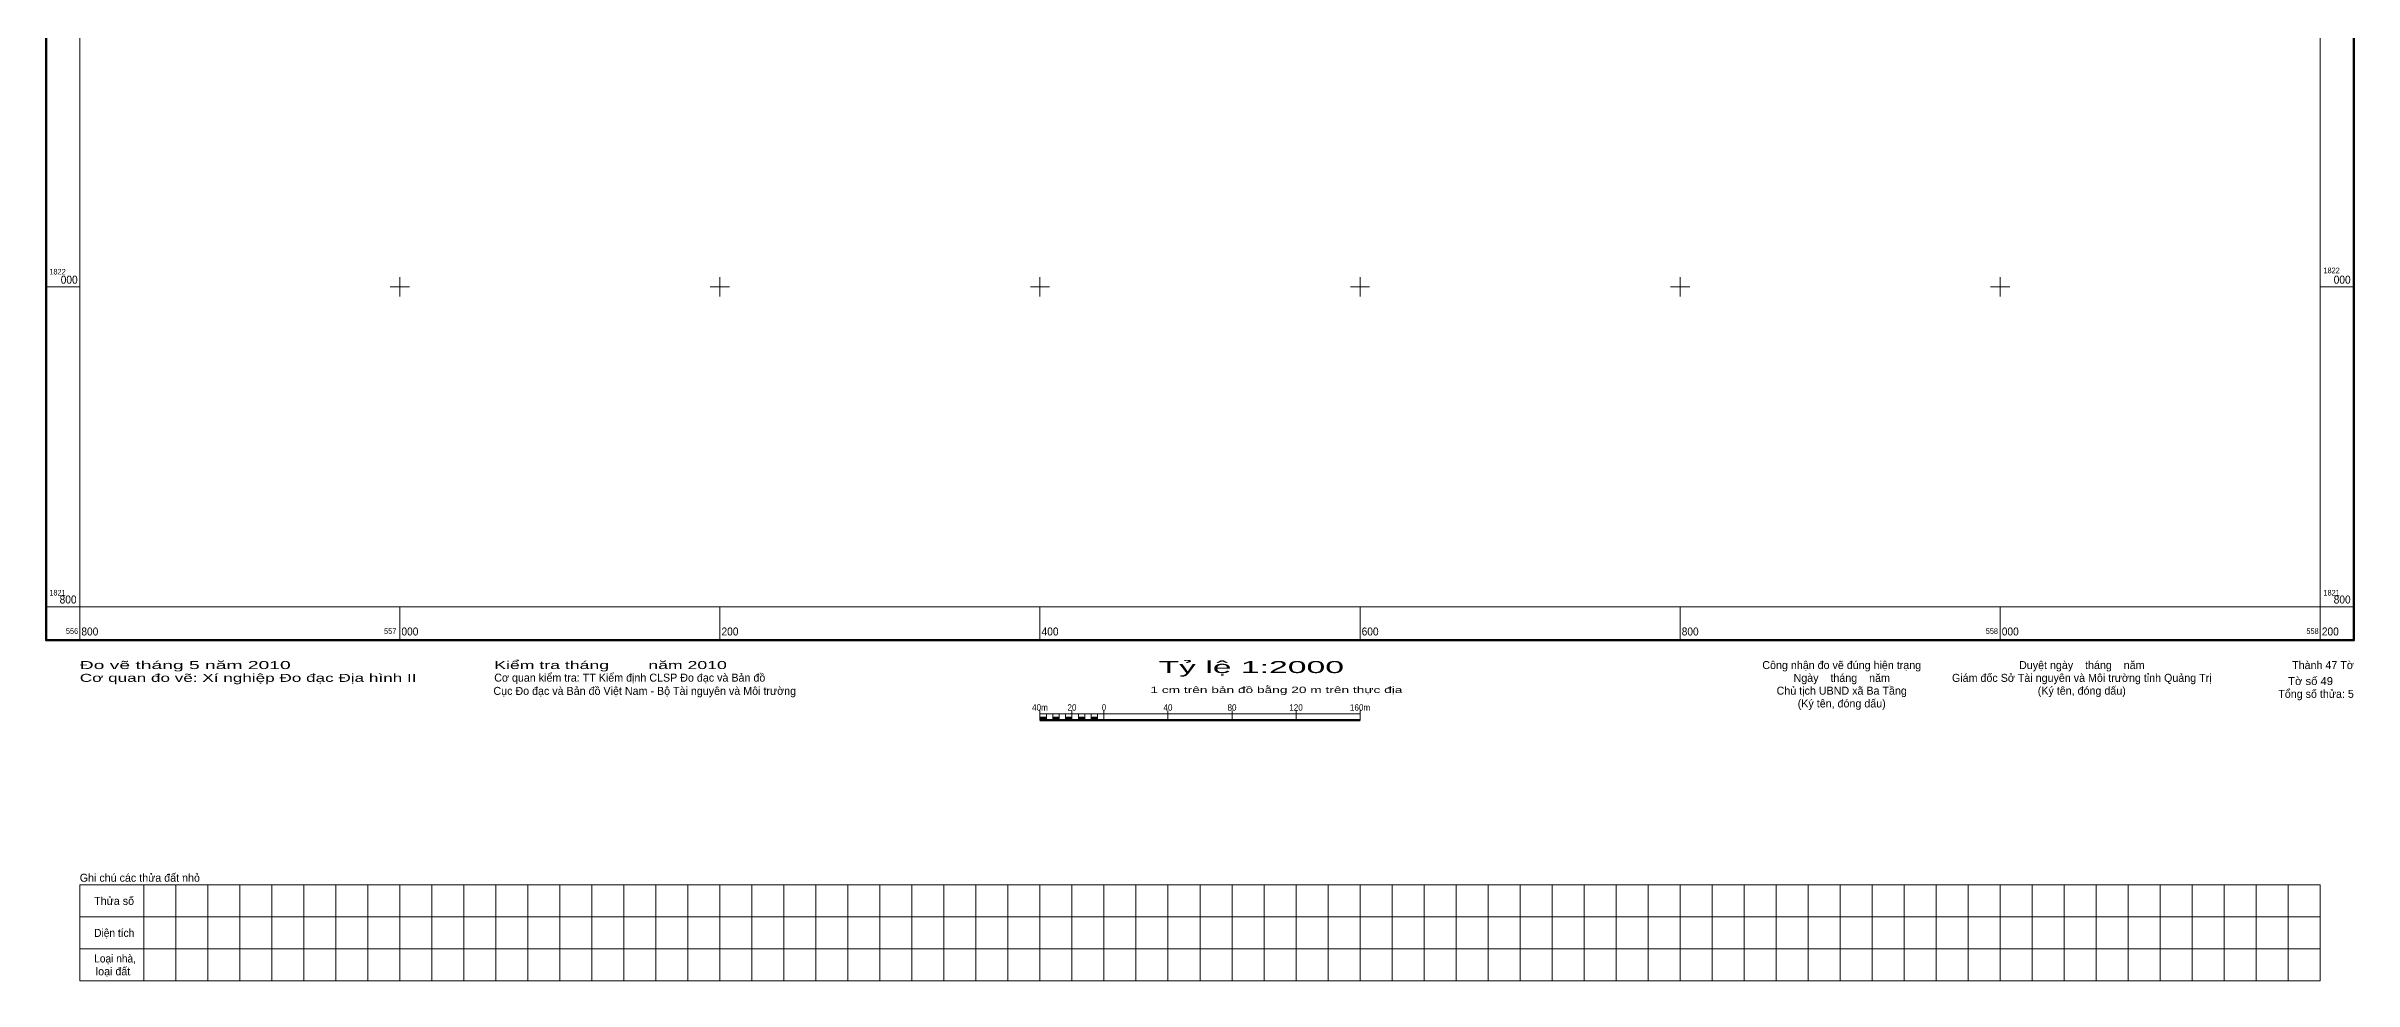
# Model space of a CAD drawing. Header units: metres. Extents: x 556779 to 558238, y 1821566 to 1823292.
# Drawn here: x 556779 to 558221, y 1821566 to 1822151 of the extents above; entities that cross this region are included whole.
import ezdxf
from ezdxf.enums import TextEntityAlignment as Align

# ---------------------------------------------------------------- set-up
doc = ezdxf.new("R2010")
doc.units = ezdxf.units.M
doc.header["$LTSCALE"] = 1.4
doc.layers.add('63', color=7, linetype='Continuous', lineweight=13)

msp = doc.modelspace()

# ---------------------------------------------------------------- hatches: boundary and pattern name
at = {"layer": '63'}
for points in [[(557400, 1821729), (557400, 1821731), (557404, 1821731), (557404, 1821729)], [(557408, 1821729), (557408, 1821731), (557412, 1821731), (557412, 1821729)], [(557416, 1821729), (557416, 1821731), (557420, 1821731), (557420, 1821729)], [(557424, 1821729), (557424, 1821731), (557428, 1821731), (557428, 1821729)], [(557432, 1821729), (557432, 1821731), (557436, 1821731), (557436, 1821729)]]:
    msp.add_hatch(color=256, dxfattribs=at).paths.add_polyline_path(points)

# ---------------------------------------------------------------- linework, layer by layer
for p, q in [((556800, 1822000), (556779, 1822000)), ((556994, 1822000), (557006, 1822000)), ((557000, 1821994), (557000, 1822006)), ((557194, 1822000), (557206, 1822000)), ((557200, 1821994), (557200, 1822006)), ((557394, 1822000), (557406, 1822000)), ((557400, 1821994), (557400, 1822006)), ((557594, 1822000), (557606, 1822000)), ((557600, 1821994), (557600, 1822006)), ((557794, 1822000), (557806, 1822000)), ((557800, 1821994), (557800, 1822006)), ((557994, 1822000), (558006, 1822000)), ((558000, 1821994), (558000, 1822006)), ((558200, 1822000), (558221, 1822000)), ((556800, 1821800), (556779, 1821800)), ((556800, 1821800), (556800, 1821779)), ((557000, 1821800), (557000, 1821779)), ((557200, 1821800), (557200, 1821779)), ((557400, 1821800), (557400, 1821779)), ((557600, 1821800), (557600, 1821779)), ((557800, 1821800), (557800, 1821779)), ((558000, 1821800), (558000, 1821779)), ((558200, 1821800), (558200, 1821779)), ((558200, 1821800), (558221, 1821800)), ((557400, 1821729), (557400, 1821735)), ((557400, 1821733), (557600, 1821733)), ((557404, 1821729), (557404, 1821733)), ((557408, 1821729), (557408, 1821733)), ((557412, 1821729), (557412, 1821733)), ((557416, 1821729), (557416, 1821733)), ((557420, 1821729), (557420, 1821735)), ((557420, 1821729), (557420, 1821733)), ((557424, 1821729), (557424, 1821733)), ((557428, 1821729), (557428, 1821733)), ((557432, 1821729), (557432, 1821733)), ((557436, 1821729), (557436, 1821733)), ((557440, 1821729), (557440, 1821735)), ((557480, 1821729), (557480, 1821735)), ((557520, 1821729), (557520, 1821735)), ((557560, 1821729), (557560, 1821735)), ((557600, 1821729), (557600, 1821735)), ((556840, 1821626), (556840, 1821566)), ((556860, 1821626), (556860, 1821566)), ((556880, 1821626), (556880, 1821566)), ((556900, 1821626), (556900, 1821566)), ((556920, 1821626), (556920, 1821566)), ((556940, 1821626), (556940, 1821566)), ((556960, 1821626), (556960, 1821566)), ((556980, 1821626), (556980, 1821566)), ((557000, 1821626), (557000, 1821566)), ((557020, 1821626), (557020, 1821566)), ((557040, 1821626), (557040, 1821566)), ((557060, 1821626), (557060, 1821566)), ((557080, 1821626), (557080, 1821566)), ((557100, 1821626), (557100, 1821566)), ((557120, 1821626), (557120, 1821566)), ((557140, 1821626), (557140, 1821566)), ((557160, 1821626), (557160, 1821566)), ((557180, 1821626), (557180, 1821566)), ((557200, 1821626), (557200, 1821566)), ((557220, 1821626), (557220, 1821566)), ((557240, 1821626), (557240, 1821566)), ((557260, 1821626), (557260, 1821566)), ((557280, 1821626), (557280, 1821566)), ((557300, 1821626), (557300, 1821566)), ((557320, 1821626), (557320, 1821566)), ((557340, 1821626), (557340, 1821566)), ((557360, 1821626), (557360, 1821566)), ((557380, 1821626), (557380, 1821566)), ((557400, 1821626), (557400, 1821566)), ((557420, 1821626), (557420, 1821566)), ((557440, 1821626), (557440, 1821566)), ((557460, 1821626), (557460, 1821566)), ((557480, 1821626), (557480, 1821566)), ((557500, 1821626), (557500, 1821566)), ((557520, 1821626), (557520, 1821566)), ((557540, 1821626), (557540, 1821566)), ((557560, 1821626), (557560, 1821566)), ((557580, 1821626), (557580, 1821566)), ((557600, 1821626), (557600, 1821566)), ((557620, 1821626), (557620, 1821566)), ((557640, 1821626), (557640, 1821566)), ((557660, 1821626), (557660, 1821566)), ((557680, 1821626), (557680, 1821566)), ((557700, 1821626), (557700, 1821566)), ((557720, 1821626), (557720, 1821566)), ((557740, 1821626), (557740, 1821566)), ((557760, 1821626), (557760, 1821566)), ((557780, 1821626), (557780, 1821566)), ((557800, 1821626), (557800, 1821566)), ((557820, 1821626), (557820, 1821566)), ((557840, 1821626), (557840, 1821566)), ((557860, 1821626), (557860, 1821566)), ((557880, 1821626), (557880, 1821566)), ((557900, 1821626), (557900, 1821566)), ((557920, 1821626), (557920, 1821566)), ((557940, 1821626), (557940, 1821566)), ((557960, 1821626), (557960, 1821566)), ((557980, 1821626), (557980, 1821566)), ((558000, 1821626), (558000, 1821566)), ((558020, 1821626), (558020, 1821566)), ((558040, 1821626), (558040, 1821566)), ((558060, 1821626), (558060, 1821566)), ((558080, 1821626), (558080, 1821566)), ((558100, 1821626), (558100, 1821566)), ((558120, 1821626), (558120, 1821566)), ((558140, 1821626), (558140, 1821566)), ((558160, 1821626), (558160, 1821566)), ((558180, 1821626), (558180, 1821566)), ((556800, 1821606), (558200, 1821606)), ((556800, 1821586), (558200, 1821586))]:
    msp.add_line(p, q, dxfattribs=at)
at = {"layer": '63', "lineweight": 53}
msp.add_line((557400, 1821729), (557600, 1821729), dxfattribs=at)
at = {"layer": '63', "lineweight": 158}
msp.add_lwpolyline([(556779, 1823221), (558221, 1823221), (558221, 1821779), (556779, 1821779)], close=True, dxfattribs=at)
at = {"layer": '63'}
for points in [[(556800, 1823200), (558200, 1823200), (558200, 1821800), (556800, 1821800)], [(557400, 1821729), (557400, 1821731), (557404, 1821731), (557404, 1821729)], [(557408, 1821729), (557408, 1821731), (557412, 1821731), (557412, 1821729)], [(557416, 1821729), (557416, 1821731), (557420, 1821731), (557420, 1821729)], [(557424, 1821729), (557424, 1821731), (557428, 1821731), (557428, 1821729)], [(557432, 1821729), (557432, 1821731), (557436, 1821731), (557436, 1821729)], [(556800, 1821626), (558200, 1821626), (558200, 1821566), (556800, 1821566)]]:
    msp.add_lwpolyline(points, close=True, dxfattribs=at)

# ---------------------------------------------------------------- texts
for s, height, width, p in [('1822', 3.5, 0.95, (556781, 1822007.75)), ('1822', 3.5, 0.95, (558202, 1822008.57)), ('000', 5, 0.95, (556788.1, 1822002)), ('1821', 3.5, 0.9, (556781, 1821807)), ('1821', 3.5, 0.9, (558202, 1821807)), ('800', 5, 0.95, (556801, 1821782)), ('000', 5, 0.95, (557001, 1821782)), ('200', 5, 0.95, (557201, 1821782)), ('400', 5, 0.95, (557401, 1821782)), ('600', 5, 0.95, (557601, 1821782)), ('800', 5, 0.95, (557801, 1821782)), ('000', 5, 0.95, (558001, 1821782)), ('200', 5, 0.95, (558201, 1821782)), ('Đo vẽ tháng 5 năm 2010', 5, 1.8, (556800, 1821761)), ('Kiểm tra tháng        năm 2010', 5, 1.65, (557059, 1821761)), ('Cơ quan đo vẽ: Xí nghiệp Đo đạc Địa hình II', 5, 1.6, (556800, 1821753)), ('Diện tích', 5, 0.95, (556809, 1821593.5)), ('Loại nhà,', 5, 0.95, (556809, 1821577.5))]:
    msp.add_text(s, height=height, dxfattribs=dict(at, width=width)).set_placement(p)
for s, height, width, p in [('000', 5, 0.95, (558219, 1822002)), ('800', 5, 0.95, (556798, 1821802)), ('800', 5, 0.95, (558219, 1821802)), ('556', 3.5, 0.95, (556799, 1821783)), ('557', 3.5, 0.95, (556997.78, 1821783)), ('558', 3.5, 0.95, (557998.65, 1821783)), ('558', 3.5, 0.95, (558199, 1821783)), ('Tờ số 49', 5, 1.05, (558207.99, 1821751))]:
    msp.add_text(s, height=height, dxfattribs=dict(at, width=width)).set_placement(p, align=Align.RIGHT)
for s, height, width, p in [('Tỷ lệ 1:2000', 7.5, 2.1, (557532.03, 1821758.5)), ('1 cm trên bản đồ bằng 20 m trên thực địa', 4, 1.6, (557547.75, 1821746)), ('40m', 4, 0.95, (557400, 1821735)), ('20', 4, 0.95, (557420, 1821735)), ('0', 4, 0.9, (557440, 1821735)), ('40', 4, 0.95, (557480, 1821735)), ('80', 4, 0.95, (557520, 1821735)), ('120', 4, 0.95, (557559.99, 1821735)), ('160m', 4, 0.95, (557600.01, 1821735))]:
    msp.add_text(s, height=height, dxfattribs=dict(at, width=width)).set_placement(p, align=Align.CENTER)
for s, p in [('Công nhận đo vẽ đúng hiện trạng', (557901, 1821761)), ('Duyệt ngày    tháng    năm', (558051.01, 1821761)), ('Ngày    tháng    năm', (557901, 1821753)), ('Giám đốc Sở Tài nguyên và Môi trường tỉnh Quảng Trị', (558051, 1821753)), ('Chủ tịch UBND xã Ba Tầng', (557901, 1821745)), ('(Ký tên, đóng dấu)', (557901, 1821737)), ('(Ký tên, đóng dấu)', (558051, 1821745))]:
    msp.add_text(s, height=5, dxfattribs=at).set_placement(p, align=Align.CENTER)
for s, p in [('Thành 47 Tờ', (558221, 1821761)), ('Tổng số thửa: 5', (558221, 1821743))]:
    msp.add_text(s, height=5, dxfattribs=at).set_placement(p, align=Align.RIGHT)
for s, p in [('Cơ quan kiểm tra: TT Kiểm định CLSP Đo đạc và Bản đồ', (557058.99, 1821753.14)), ('Cục Đo đạc và Bản đồ Việt Nam - Bộ Tài nguyên và Môi trường', (557058.49, 1821744.84)), ('Ghi chú các thửa đất nhỏ', (556800, 1821628)), ('Thửa số', (556809, 1821613.5)), ('loại đất', (556810, 1821569.5))]:
    msp.add_text(s, height=5, dxfattribs=at).set_placement(p)

doc.saveas('drawing.dxf')
